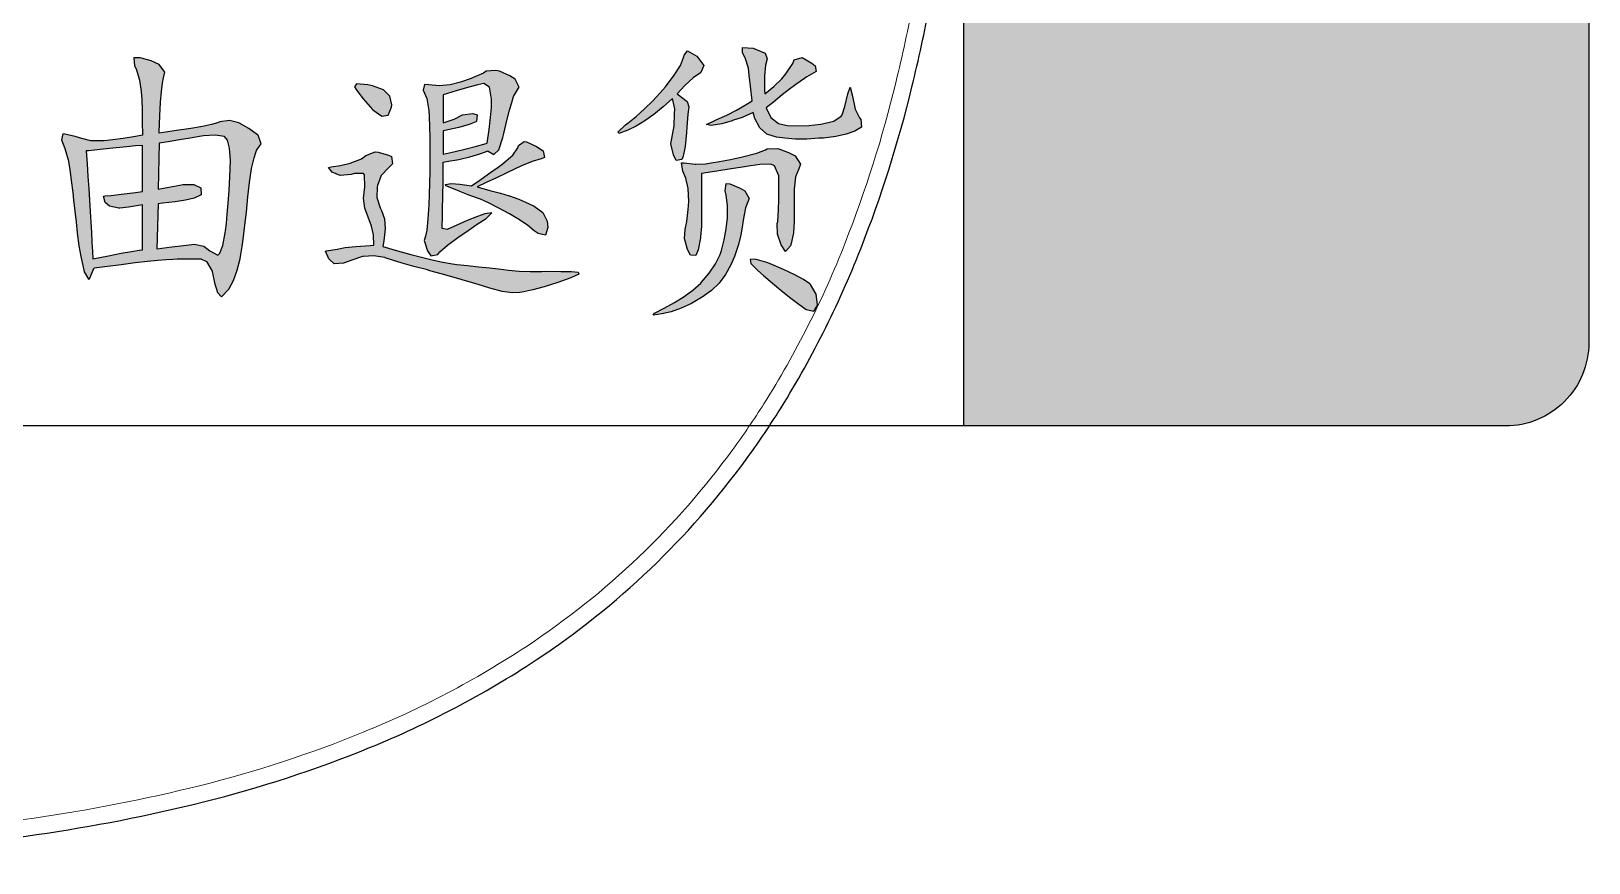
# Model space of a CAD drawing. Header units: millimetres. Extents: x 20905 to 43117, y -15595 to -5301.
# Drawn here: x 24938.07 to 24956.75, y -15145.88 to -15135.89 of the extents above; entities that cross this region are included whole.
import ezdxf

# ---------------------------------------------------------------- set-up
doc = ezdxf.new("R2010")
doc.units = ezdxf.units.MM
doc.header["$LTSCALE"] = 0.2
doc.layers.add('LENS', color=6, linetype='Continuous')
doc.layers.add('保护膜', color=3, linetype='Continuous')

msp = doc.modelspace()

# ---------------------------------------------------------------- hatches: boundary and pattern name
for points in [[(24956.7521, -15131.6331, 0.4142136), (24955.7521, -15130.6331), (24949.2521, -15130.6331), (24949.2521, -15140.6331), (24955.7521, -15140.6331, 0.4142136), (24956.7521, -15139.6331)], [(24945.1163, -15137.1227), (24945.1076, -15137.1016), (24945.1984, -15137.0194), (24945.2258, -15136.9983), (24945.3253, -15136.9174), (24945.4236, -15136.8291), (24945.5194, -15136.7358), (24945.6115, -15136.6362), (24945.675, -15136.5628), (24945.782, -15136.4234), (24945.8554, -15136.3065), (24945.894, -15136.2119), (24945.8989, -15136.1833), (24945.94, -15136.131), (24946.0532, -15136.197), (24946.1341, -15136.3077), (24946.0993, -15136.3911), (24946.0955, -15136.3936), (24946.0097, -15136.457), (24945.9101, -15136.5491), (24945.8156, -15136.6462), (24945.9363, -15136.7382), (24945.9549, -15136.8017), (24945.9437, -15136.8925), (24945.9313, -15137.0481), (24945.9276, -15137.1103), (24945.9114, -15137.2782), (24945.8865, -15137.3952), (24945.8716, -15137.4338), (24945.8031, -15137.4475), (24945.7733, -15137.3778), (24945.7409, -15137.2471), (24945.7583, -15137.1389), (24945.7783, -15137.0331), (24945.7857, -15136.8875), (24945.787, -15136.8291), (24945.7583, -15136.7034), (24945.6464, -15136.8042), (24945.5356, -15136.8938), (24945.4286, -15136.9697), (24945.3229, -15137.0344), (24945.2258, -15137.0817)], [(24947.845, -15137.1327), (24947.7193, -15137.16), (24947.5712, -15137.1775), (24947.514, -15137.1812), (24947.3696, -15137.1899), (24947.234, -15137.1911), (24947.1059, -15137.1812), (24947.0076, -15137.1663), (24946.8931, -15137.1314), (24946.806, -15137.0568), (24946.7475, -15136.9435), (24946.7276, -15136.8714), (24946.5957, -15136.9299), (24946.4788, -15136.9684), (24946.475, -15136.9697), (24946.3519, -15137.0058), (24946.2225, -15137.0257), (24946.1677, -15137.017), (24946.276, -15136.9622), (24946.2921, -15136.956), (24946.4103, -15136.905), (24946.5273, -15136.844), (24946.6455, -15136.7756), (24946.7139, -15136.7308), (24946.6965, -15136.5541), (24946.6816, -15136.4222), (24946.6716, -15136.3376), (24946.6331, -15136.2169), (24946.6007, -15136.1547), (24946.5995, -15136.0912), (24946.7276, -15136.0987), (24946.8707, -15136.1609), (24946.8956, -15136.2256), (24946.8744, -15136.3028), (24946.8657, -15136.4297), (24946.8657, -15136.6051), (24946.8682, -15136.6462), (24946.9777, -15136.5591), (24947.071, -15136.467), (24947.1208, -15136.4085), (24947.2029, -15136.2816), (24947.2191, -15136.2393), (24947.3174, -15136.2107), (24947.4319, -15136.2804), (24947.4717, -15136.3102), (24947.4854, -15136.3799), (24947.3721, -15136.4434), (24947.3448, -15136.4645), (24947.239, -15136.5367), (24947.1631, -15136.5902), (24947.0773, -15136.6611), (24946.9702, -15136.7469), (24946.8819, -15136.8154), (24946.9391, -15136.9323), (24947.0325, -15137.002), (24947.1345, -15137.0257), (24947.2651, -15137.0306), (24947.3983, -15137.0269), (24947.5339, -15137.0132), (24947.5414, -15137.012), (24947.6969, -15136.9746), (24947.784, -15136.9162), (24947.7939, -15136.9), (24947.8263, -15136.7992), (24947.8649, -15136.6462), (24947.8922, -15136.569), (24947.9209, -15136.6748), (24947.9532, -15136.8316), (24948.0017, -15136.9361), (24948.0191, -15136.956), (24948.0279, -15137.0456), (24947.9482, -15137.0966)], [(24942.3715, -15136.6748), (24942.3939, -15136.7793), (24942.3914, -15136.8067), (24942.3491, -15136.905), (24942.2744, -15136.9162), (24942.1674, -15136.839), (24942.1625, -15136.834), (24942.0492, -15136.7059), (24941.9746, -15136.6088), (24941.9472, -15136.564), (24941.9696, -15136.528), (24942.1065, -15136.5404), (24942.1625, -15136.5504), (24942.2944, -15136.5989)], [(24942.3143, -15138.2674), (24942.2981, -15138.4118), (24942.2844, -15138.4789), (24942.4611, -15138.53), (24942.6228, -15138.5735), (24942.7659, -15138.6121), (24942.8941, -15138.6419), (24943.0048, -15138.6668), (24943.0981, -15138.6842), (24943.1728, -15138.6942), (24943.301, -15138.7091), (24943.4316, -15138.7228), (24943.5635, -15138.7365), (24943.6717, -15138.7489), (24943.7937, -15138.7639), (24943.9206, -15138.7738), (24944.0537, -15138.7788), (24944.1931, -15138.7776), (24944.2379, -15138.7751), (24944.4195, -15138.7776), (24944.5502, -15138.7813), (24944.6286, -15138.7888), (24944.6348, -15138.8099), (24944.5402, -15138.8547), (24944.3859, -15138.9107), (24944.2205, -15138.963), (24944.0848, -15139.0003), (24943.9778, -15139.0239), (24943.9281, -15139.0314), (24943.836, -15139.0364), (24943.7165, -15139.0189), (24943.5672, -15138.9791), (24943.4826, -15138.9505), (24943.3619, -15138.9144), (24943.2387, -15138.8783), (24943.1131, -15138.8423), (24942.9837, -15138.8062), (24942.8505, -15138.7701), (24942.8232, -15138.7614), (24942.6564, -15138.7178), (24942.5158, -15138.678), (24942.4014, -15138.6444), (24942.3143, -15138.6146), (24942.3105, -15138.6133), (24942.1749, -15138.5909), (24942.0517, -15138.5984), (24942.0418, -15138.5996), (24941.9136, -15138.6444), (24941.8128, -15138.6805), (24941.7008, -15138.6892), (24941.6374, -15138.627), (24941.5988, -15138.5349), (24941.61, -15138.5324), (24941.7369, -15138.5125), (24941.7581, -15138.5063), (24941.834, -15138.4901), (24941.9597, -15138.4777), (24942.1351, -15138.4665), (24942.1762, -15138.4653), (24942.1737, -15138.3396), (24942.1488, -15138.2363), (24942.0679, -15138.0198), (24942.0555, -15137.9004), (24942.0679, -15137.7647), (24942.0654, -15137.6204), (24942.0555, -15137.603), (24941.9472, -15137.6042), (24941.9061, -15137.6154), (24941.7755, -15137.6279), (24941.6772, -15137.5893), (24941.6337, -15137.5296), (24941.6648, -15137.5221), (24941.7767, -15137.5084), (24941.8937, -15137.4811), (24942.0281, -15137.4263), (24942.0816, -15137.3865), (24942.1936, -15137.3442), (24942.2297, -15137.3467), (24942.3541, -15137.3828), (24942.3914, -15137.4002), (24942.4026, -15137.486), (24942.3516, -15137.5346), (24942.267, -15137.6266), (24942.2197, -15137.7486), (24942.216, -15137.7647), (24942.2135, -15137.8917), (24942.252, -15138.0136), (24942.2707, -15138.0472), (24942.3056, -15138.1455)], [(24944.2565, -15138.1766), (24944.264, -15138.25), (24944.2354, -15138.3421), (24944.1495, -15138.3247), (24944.1022, -15138.2898), (24944.0189, -15138.2251), (24943.9069, -15138.1492), (24943.8061, -15138.0883), (24943.6705, -15138.0136), (24943.5535, -15137.9551), (24943.4565, -15137.9128), (24943.3296, -15137.8655), (24943.2076, -15137.8182), (24943.1728, -15137.8046), (24943.0409, -15137.7511), (24943.0384, -15137.7374), (24943.1056, -15137.7237), (24943.2101, -15137.7312), (24943.3482, -15137.7511), (24943.4478, -15137.6839), (24943.5535, -15137.6092), (24943.668, -15137.5271), (24943.7116, -15137.4947), (24943.8434, -15137.3852), (24943.9069, -15137.2969), (24943.9144, -15137.2658), (24943.9791, -15137.2198), (24944.0077, -15137.2247), (24944.1271, -15137.2795), (24944.2105, -15137.333), (24944.2267, -15137.4114), (24944.1831, -15137.4276), (24944.0774, -15137.4587), (24943.9505, -15137.5122), (24943.8733, -15137.5482), (24943.7651, -15137.5993), (24943.6481, -15137.654), (24943.5249, -15137.7125), (24943.4154, -15137.7647), (24943.5697, -15137.8058), (24943.6966, -15137.8406), (24943.7999, -15137.8705), (24943.8061, -15137.8718), (24943.9156, -15137.9128), (24944.0425, -15137.9663), (24944.1022, -15137.9937), (24944.2043, -15138.0708)], [(24946.1067, -15138.2338), (24946.0968, -15138.362), (24946.0955, -15138.3744), (24946.0682, -15138.5188), (24946.0395, -15138.586), (24945.9748, -15138.5835), (24945.9413, -15138.515), (24945.9052, -15138.3831), (24945.9126, -15138.2761), (24945.9325, -15138.1778), (24945.9487, -15138.0347), (24945.9549, -15137.9389), (24945.9462, -15137.7847), (24945.9201, -15137.6577), (24945.8853, -15137.5744), (24945.8666, -15137.4761), (24945.8989, -15137.4761), (24946.0321, -15137.4898), (24946.0395, -15137.4898), (24946.1565, -15137.4885), (24946.2225, -15137.4761), (24946.3245, -15137.4611), (24946.4576, -15137.4363), (24946.6007, -15137.4052), (24946.7712, -15137.3604), (24946.8757, -15137.3193), (24946.8956, -15137.3069), (24947.02, -15137.3019), (24947.0362, -15137.3069), (24947.1519, -15137.3529), (24947.2328, -15137.3915), (24947.295, -15137.491), (24947.2751, -15137.5458), (24947.2353, -15137.6453), (24947.2191, -15137.7921), (24947.2191, -15137.827), (24947.2191, -15138.1778), (24947.2104, -15138.3135), (24947.1855, -15138.4429), (24947.1768, -15138.4727), (24947.1158, -15138.5387), (24947.0648, -15138.459), (24947.0213, -15138.3309), (24947.0175, -15138.204), (24947.0225, -15138.1778), (24947.0325, -15138.041), (24947.0362, -15137.9116), (24947.0362, -15137.7772), (24947.0362, -15137.6428), (24947.0362, -15137.6304), (24946.9852, -15137.5109), (24946.9379, -15137.4898), (24946.8072, -15137.4972), (24946.755, -15137.5035), (24946.6965, -15137.5122), (24946.5995, -15137.5271), (24946.4651, -15137.547), (24946.2934, -15137.5744), (24946.1092, -15137.6017), (24946.1092, -15138.0932)], [(24946.6007, -15138.2201), (24946.5796, -15138.3421), (24946.5472, -15138.4677), (24946.5024, -15138.5984), (24946.4601, -15138.6979), (24946.3979, -15138.8149), (24946.3195, -15138.9194), (24946.2262, -15139.009), (24946.1179, -15139.0861), (24946.1092, -15139.0911), (24945.9873, -15139.1633), (24945.8654, -15139.2193), (24945.7434, -15139.2616), (24945.6327, -15139.2877), (24945.5282, -15139.3051), (24945.5443, -15139.2778), (24945.6601, -15139.218), (24945.7857, -15139.1533), (24945.9002, -15139.0812), (24946.0047, -15139.0028), (24946.0993, -15138.9182), (24946.1092, -15138.9082), (24946.2001, -15138.8), (24946.2747, -15138.688), (24946.3307, -15138.5748), (24946.3481, -15138.5287), (24946.3817, -15138.3981), (24946.4041, -15138.2662), (24946.419, -15138.1355), (24946.4203, -15137.9875), (24946.4041, -15137.8618), (24946.3904, -15137.8133), (24946.4041, -15137.7237), (24946.4464, -15137.7287), (24946.5708, -15137.7784), (24946.6293, -15137.8133), (24946.6816, -15137.9053), (24946.6716, -15137.9253), (24946.6368, -15138.0161), (24946.6082, -15138.1654)], [(24946.7537, -15138.6332), (24946.8931, -15138.673), (24946.9242, -15138.6842), (24947.0909, -15138.7552), (24947.2266, -15138.8199), (24947.3323, -15138.8771), (24947.4057, -15138.9294), (24947.4157, -15138.9368), (24947.4829, -15139.0501), (24947.5003, -15139.1745), (24947.4991, -15139.1894), (24947.4555, -15139.2566), (24947.3634, -15139.2367), (24947.2614, -15139.1608), (24947.1619, -15139.0861), (24947.0611, -15139.0053), (24946.9578, -15138.9194), (24946.8508, -15138.8273), (24946.7836, -15138.7676), (24946.699, -15138.6818), (24946.6903, -15138.637)]]:
    msp.add_hatch(color=5).paths.add_polyline_path(points)
h = msp.add_hatch(color=5)
h.paths.add_polyline_path([(24939.4002, -15136.9846), (24939.3977, -15136.844), (24939.3928, -15136.7208), (24939.3878, -15136.6188), (24939.3679, -15136.4819), (24939.3306, -15136.36), (24939.3069, -15136.3077), (24939.2982, -15136.2169), (24939.3741, -15136.2144), (24939.5072, -15136.2505), (24939.603, -15136.2953), (24939.669, -15136.3861), (24939.6565, -15136.457), (24939.6416, -15136.5205), (24939.6292, -15136.6188), (24939.618, -15136.7482), (24939.6093, -15136.9112), (24939.603, -15137.1065), (24939.603, -15137.1177), (24939.8108, -15137.0891), (24939.9838, -15137.063), (24940.1231, -15137.0393), (24940.2289, -15137.0157), (24940.3011, -15136.9946), (24940.3309, -15136.9821), (24940.4454, -15136.9659), (24940.5599, -15136.9958), (24940.6793, -15137.0642), (24940.7813, -15137.1376), (24940.7888, -15137.1439), (24940.8274, -15137.2484), (24940.8025, -15137.2795), (24940.7701, -15137.3268), (24940.7403, -15137.4151), (24940.7117, -15137.5433), (24940.6868, -15137.7125), (24940.6669, -15137.8854), (24940.6482, -15138.0659), (24940.6308, -15138.2239), (24940.6146, -15138.362), (24940.5984, -15138.4789), (24940.5823, -15138.5748), (24940.5736, -15138.627), (24940.54, -15138.7639), (24940.4939, -15138.8858), (24940.4379, -15138.9916), (24940.3496, -15139.0824), (24940.3036, -15139.0314), (24940.2662, -15138.9144), (24940.2364, -15138.7776), (24940.2364, -15138.7751), (24940.1704, -15138.6594), (24940.102, -15138.627), (24939.8183, -15138.627), (24939.7648, -15138.6295), (24939.6877, -15138.6345), (24939.5869, -15138.6444), (24939.4624, -15138.6569), (24939.3156, -15138.673), (24939.1452, -15138.6942), (24938.9523, -15138.7178), (24938.8217, -15138.7353), (24938.7681, -15138.8672), (24938.7545, -15138.8696), (24938.7034, -15138.7838), (24938.6873, -15138.7079), (24938.6611, -15138.5996), (24938.6387, -15138.4702), (24938.6201, -15138.3197), (24938.6201, -15138.3172), (24938.6052, -15138.1865), (24938.5902, -15138.0547), (24938.5753, -15137.924), (24938.5653, -15137.8319), (24938.5479, -15137.6864), (24938.5293, -15137.5557), (24938.5118, -15137.4412), (24938.4708, -15137.3019), (24938.431, -15137.1986), (24938.4471, -15137.1289), (24938.4708, -15137.1302), (24938.5952, -15137.1576), (24938.6736, -15137.1849), (24938.7818, -15137.2111), (24938.9274, -15137.2123), (24938.9423, -15137.2111), (24939.0456, -15137.2011), (24939.17, -15137.1837), (24939.3169, -15137.1588), (24939.4015, -15137.1439)])
h.paths.add_polyline_path([(24939.6429, -15137.9613), (24939.7934, -15137.9427), (24939.9191, -15137.9228), (24940.0211, -15137.8991), (24940.1057, -15137.8593), (24940.102, -15137.7772), (24940.0199, -15137.7374), (24939.8855, -15137.7374), (24939.8494, -15137.7436), (24939.7188, -15137.7672), (24939.5894, -15137.7909), (24939.603, -15137.2384), (24939.7113, -15137.2223), (24939.8482, -15137.2011), (24939.9738, -15137.1787), (24940.0883, -15137.1576), (24940.1331, -15137.1513), (24940.2737, -15137.1439), (24940.3844, -15137.1576), (24940.4242, -15137.2036), (24940.4479, -15137.2994), (24940.4578, -15137.4462), (24940.4516, -15137.6428), (24940.4417, -15137.8058), (24940.4305, -15137.9601), (24940.4193, -15138.092), (24940.4093, -15138.2027), (24940.3981, -15138.2898), (24940.3944, -15138.3147), (24940.3658, -15138.4665), (24940.3309, -15138.5598), (24940.3073, -15138.5835), (24940.209, -15138.5324), (24940.1381, -15138.474), (24940.0211, -15138.4516), (24939.9925, -15138.4553), (24939.893, -15138.4677), (24939.7548, -15138.4839), (24939.5757, -15138.5063), (24939.5894, -15137.9663)])
h.paths.add_polyline_path([(24939.4015, -15137.8182), (24939.3194, -15137.8307), (24939.1489, -15137.8531), (24939.0282, -15137.868), (24938.956, -15137.8718), (24938.9349, -15137.8742), (24938.956, -15137.9526), (24939.0058, -15137.9937), (24939.1178, -15138.0198), (24939.1302, -15138.0198), (24939.2335, -15138.0086), (24939.4015, -15137.98), (24939.4015, -15138.5188), (24939.3617, -15138.5237), (24939.2696, -15138.5387), (24939.1464, -15138.5598), (24938.9934, -15138.5897), (24938.808, -15138.627), (24938.803, -15138.5387), (24938.7968, -15138.4267), (24938.7905, -15138.3097), (24938.7831, -15138.1865), (24938.7756, -15138.0584), (24938.7669, -15137.924), (24938.7582, -15137.7847), (24938.7482, -15137.6403), (24938.7383, -15137.4885), (24938.7271, -15137.333), (24938.7545, -15137.3305), (24938.9324, -15137.3106), (24939.0867, -15137.2944), (24939.2161, -15137.282), (24939.3206, -15137.272), (24939.4015, -15137.2658)])
h = msp.add_hatch(color=5)
h.paths.add_polyline_path([(24942.8456, -15137.0393), (24942.8418, -15136.9224), (24942.8368, -15136.8477), (24942.812, -15136.7022), (24942.7684, -15136.6051), (24942.7846, -15136.5367), (24942.8368, -15136.5379), (24942.9625, -15136.5504), (24943.0919, -15136.5379), (24943.2176, -15136.5068), (24943.3445, -15136.4633), (24943.3619, -15136.457), (24943.4938, -15136.3986), (24943.5237, -15136.3762), (24943.6357, -15136.3662), (24943.6854, -15136.3762), (24943.8086, -15136.4309), (24943.8733, -15136.4695), (24943.9218, -15136.5665), (24943.9144, -15136.5777), (24943.8546, -15136.6798), (24943.8335, -15136.7532), (24943.8061, -15136.844), (24943.7738, -15136.9672), (24943.7364, -15137.1227), (24943.7252, -15137.1712), (24943.6767, -15137.3205), (24943.6182, -15137.3753), (24943.551, -15137.3342), (24943.5498, -15137.333), (24943.4478, -15137.3691), (24943.3296, -15137.4027), (24943.1964, -15137.4338), (24943.0484, -15137.4611), (24943.011, -15137.4674), (24943.0073, -15137.6913), (24943.0036, -15137.878), (24943.0011, -15138.0285), (24942.9998, -15138.143), (24942.9986, -15138.2201), (24942.9974, -15138.2624), (24942.9974, -15138.2637), (24943.0558, -15138.2761), (24943.1728, -15138.2226), (24943.2985, -15138.1679), (24943.4204, -15138.1194), (24943.51, -15138.0883), (24943.5946, -15138.0758), (24943.5237, -15138.1418), (24943.4179, -15138.2127), (24943.3084, -15138.2873), (24943.1964, -15138.3632), (24943.1865, -15138.3707), (24943.0596, -15138.4653), (24942.97, -15138.5449), (24942.9439, -15138.5735), (24942.8617, -15138.5922), (24942.8232, -15138.5324), (24942.7809, -15138.4055), (24942.7958, -15138.357), (24942.8132, -15138.2824), (24942.8269, -15138.1492), (24942.8368, -15137.98), (24942.8418, -15137.8506), (24942.8456, -15137.72), (24942.848, -15137.5881), (24942.8493, -15137.4549), (24942.8493, -15137.3467), (24942.8493, -15137.1799)])
h.paths.add_polyline_path([(24943.0297, -15137.0866), (24943.1964, -15137.0518), (24943.3196, -15137.017), (24943.4017, -15136.9821), (24943.4104, -15136.9771), (24943.4154, -15136.9012), (24943.3669, -15136.8851), (24943.24, -15136.9012), (24943.1429, -15136.9498), (24943.011, -15136.9958), (24943.011, -15136.6586), (24943.1666, -15136.6113), (24943.3171, -15136.5678), (24943.4266, -15136.5379), (24943.4963, -15136.5242), (24943.566, -15136.569), (24943.5909, -15136.7121), (24943.5909, -15136.7146), (24943.5871, -15136.8129), (24943.5772, -15136.9323), (24943.5598, -15137.0742), (24943.5374, -15137.2384), (24943.5237, -15137.2422), (24943.408, -15137.2745), (24943.2835, -15137.3081), (24943.1516, -15137.3405), (24943.011, -15137.3728), (24943.011, -15137.0904)])

# ---------------------------------------------------------------- linework, layer by layer
at = {"color": 5}
msp.add_line((24949.2521, -15130.6331), (24949.2521, -15140.6331), dxfattribs=at)
for points in [[(24939.4015, -15137.1439), (24939.3169, -15137.1588), (24939.17, -15137.1837), (24939.0456, -15137.2011), (24938.9423, -15137.2111), (24938.9274, -15137.2123), (24938.7818, -15137.2111), (24938.6736, -15137.1849), (24938.5952, -15137.1576), (24938.4708, -15137.1302), (24938.4471, -15137.1289), (24938.431, -15137.1986), (24938.4708, -15137.3019), (24938.5118, -15137.4412), (24938.5293, -15137.5557), (24938.5479, -15137.6864), (24938.5653, -15137.8319), (24938.5753, -15137.924), (24938.5902, -15138.0547), (24938.6052, -15138.1865), (24938.6201, -15138.3172), (24938.6201, -15138.3197), (24938.6387, -15138.4702), (24938.6611, -15138.5996), (24938.6873, -15138.7079), (24938.7034, -15138.7838), (24938.7545, -15138.8696), (24938.7681, -15138.8672), (24938.8217, -15138.7353), (24938.9523, -15138.7178), (24939.1452, -15138.6942), (24939.3156, -15138.673), (24939.4624, -15138.6569), (24939.5869, -15138.6444), (24939.6877, -15138.6345), (24939.7648, -15138.6295), (24939.8183, -15138.627), (24940.102, -15138.627), (24940.1704, -15138.6594), (24940.2364, -15138.7751), (24940.2364, -15138.7776), (24940.2662, -15138.9144), (24940.3036, -15139.0314), (24940.3496, -15139.0824), (24940.4379, -15138.9916), (24940.4939, -15138.8858), (24940.54, -15138.7639), (24940.5736, -15138.627), (24940.5823, -15138.5748), (24940.5984, -15138.4789), (24940.6146, -15138.362), (24940.6308, -15138.2239), (24940.6482, -15138.0659), (24940.6669, -15137.8854), (24940.6868, -15137.7125), (24940.7117, -15137.5433), (24940.7403, -15137.4151), (24940.7701, -15137.3268), (24940.8025, -15137.2795), (24940.8274, -15137.2484), (24940.7888, -15137.1439), (24940.7813, -15137.1376), (24940.6793, -15137.0642), (24940.5599, -15136.9958), (24940.4454, -15136.9659), (24940.3309, -15136.9821), (24940.3011, -15136.9946), (24940.2289, -15137.0157), (24940.1231, -15137.0393), (24939.9838, -15137.063), (24939.8108, -15137.0891), (24939.603, -15137.1177), (24939.603, -15137.1065), (24939.6093, -15136.9112), (24939.618, -15136.7482), (24939.6292, -15136.6188), (24939.6416, -15136.5205), (24939.6565, -15136.457), (24939.669, -15136.3861), (24939.603, -15136.2953), (24939.5072, -15136.2505), (24939.3741, -15136.2144), (24939.2982, -15136.2169), (24939.3069, -15136.3077), (24939.3306, -15136.36), (24939.3679, -15136.4819), (24939.3878, -15136.6188), (24939.3928, -15136.7208), (24939.3977, -15136.844), (24939.4002, -15136.9846)], [(24945.1163, -15137.1227), (24945.1076, -15137.1016), (24945.1984, -15137.0194), (24945.2258, -15136.9983), (24945.3253, -15136.9174), (24945.4236, -15136.8291), (24945.5194, -15136.7358), (24945.6115, -15136.6362), (24945.675, -15136.5628), (24945.782, -15136.4234), (24945.8554, -15136.3065), (24945.894, -15136.2119), (24945.8989, -15136.1833), (24945.94, -15136.131), (24946.0532, -15136.197), (24946.1341, -15136.3077), (24946.0993, -15136.3911), (24946.0955, -15136.3936), (24946.0097, -15136.457), (24945.9101, -15136.5491), (24945.8156, -15136.6462), (24945.9363, -15136.7382), (24945.9549, -15136.8017), (24945.9437, -15136.8925), (24945.9313, -15137.0481), (24945.9276, -15137.1103), (24945.9114, -15137.2782), (24945.8865, -15137.3952), (24945.8716, -15137.4338), (24945.8031, -15137.4475), (24945.7733, -15137.3778), (24945.7409, -15137.2471), (24945.7583, -15137.1389), (24945.7783, -15137.0331), (24945.7857, -15136.8875), (24945.787, -15136.8291), (24945.7583, -15136.7034), (24945.6464, -15136.8042), (24945.5356, -15136.8938), (24945.4286, -15136.9697), (24945.3229, -15137.0344), (24945.2258, -15137.0817)], [(24947.845, -15137.1327), (24947.7193, -15137.16), (24947.5712, -15137.1775), (24947.514, -15137.1812), (24947.3696, -15137.1899), (24947.234, -15137.1911), (24947.1059, -15137.1812), (24947.0076, -15137.1663), (24946.8931, -15137.1314), (24946.806, -15137.0568), (24946.7475, -15136.9435), (24946.7276, -15136.8714), (24946.5957, -15136.9299), (24946.4788, -15136.9684), (24946.475, -15136.9697), (24946.3519, -15137.0058), (24946.2225, -15137.0257), (24946.1677, -15137.017), (24946.276, -15136.9622), (24946.2921, -15136.956), (24946.4103, -15136.905), (24946.5273, -15136.844), (24946.6455, -15136.7756), (24946.7139, -15136.7308), (24946.6965, -15136.5541), (24946.6816, -15136.4222), (24946.6716, -15136.3376), (24946.6331, -15136.2169), (24946.6007, -15136.1547), (24946.5995, -15136.0912), (24946.7276, -15136.0987), (24946.8707, -15136.1609), (24946.8956, -15136.2256), (24946.8744, -15136.3028), (24946.8657, -15136.4297), (24946.8657, -15136.6051), (24946.8682, -15136.6462), (24946.9777, -15136.5591), (24947.071, -15136.467), (24947.1208, -15136.4085), (24947.2029, -15136.2816), (24947.2191, -15136.2393), (24947.3174, -15136.2107), (24947.4319, -15136.2804), (24947.4717, -15136.3102), (24947.4854, -15136.3799), (24947.3721, -15136.4434), (24947.3448, -15136.4645), (24947.239, -15136.5367), (24947.1631, -15136.5902), (24947.0773, -15136.6611), (24946.9702, -15136.7469), (24946.8819, -15136.8154), (24946.9391, -15136.9323), (24947.0325, -15137.002), (24947.1345, -15137.0257), (24947.2651, -15137.0306), (24947.3983, -15137.0269), (24947.5339, -15137.0132), (24947.5414, -15137.012), (24947.6969, -15136.9746), (24947.784, -15136.9162), (24947.7939, -15136.9), (24947.8263, -15136.7992), (24947.8649, -15136.6462), (24947.8922, -15136.569), (24947.9209, -15136.6748), (24947.9532, -15136.8316), (24948.0017, -15136.9361), (24948.0191, -15136.956), (24948.0279, -15137.0456), (24947.9482, -15137.0966)], [(24942.8493, -15137.1799), (24942.8493, -15137.3467), (24942.8493, -15137.4549), (24942.848, -15137.5881), (24942.8456, -15137.72), (24942.8418, -15137.8506), (24942.8368, -15137.98), (24942.8269, -15138.1492), (24942.8132, -15138.2824), (24942.7958, -15138.357), (24942.7809, -15138.4055), (24942.8232, -15138.5324), (24942.8617, -15138.5922), (24942.9439, -15138.5735), (24942.97, -15138.5449), (24943.0596, -15138.4653), (24943.1865, -15138.3707), (24943.1964, -15138.3632), (24943.3084, -15138.2873), (24943.4179, -15138.2127), (24943.5237, -15138.1418), (24943.5946, -15138.0758), (24943.51, -15138.0883), (24943.4204, -15138.1194), (24943.2985, -15138.1679), (24943.1728, -15138.2226), (24943.0558, -15138.2761), (24942.9974, -15138.2637), (24942.9974, -15138.2624), (24942.9986, -15138.2201), (24942.9998, -15138.143), (24943.0011, -15138.0285), (24943.0036, -15137.878), (24943.0073, -15137.6913), (24943.011, -15137.4674), (24943.0484, -15137.4611), (24943.1964, -15137.4338), (24943.3296, -15137.4027), (24943.4478, -15137.3691), (24943.5498, -15137.333), (24943.551, -15137.3342), (24943.6182, -15137.3753), (24943.6767, -15137.3205), (24943.7252, -15137.1712), (24943.7364, -15137.1227), (24943.7738, -15136.9672), (24943.8061, -15136.844), (24943.8335, -15136.7532), (24943.8546, -15136.6798), (24943.9144, -15136.5777), (24943.9218, -15136.5665), (24943.8733, -15136.4695), (24943.8086, -15136.4309), (24943.6854, -15136.3762), (24943.6357, -15136.3662), (24943.5237, -15136.3762), (24943.4938, -15136.3986), (24943.3619, -15136.457), (24943.3445, -15136.4633), (24943.2176, -15136.5068), (24943.0919, -15136.5379), (24942.9625, -15136.5504), (24942.8368, -15136.5379), (24942.7846, -15136.5367), (24942.7684, -15136.6051), (24942.812, -15136.7022), (24942.8368, -15136.8477), (24942.8418, -15136.9224), (24942.8456, -15137.0393)], [(24942.2944, -15136.5989), (24942.1625, -15136.5504), (24942.1065, -15136.5404), (24941.9696, -15136.528), (24941.9472, -15136.564), (24941.9746, -15136.6088), (24942.0492, -15136.7059), (24942.1625, -15136.834), (24942.1674, -15136.839), (24942.2744, -15136.9162), (24942.3491, -15136.905), (24942.3914, -15136.8067), (24942.3939, -15136.7793), (24942.3715, -15136.6748)], [(24943.011, -15137.0904), (24943.011, -15137.3728), (24943.1516, -15137.3405), (24943.2835, -15137.3081), (24943.408, -15137.2745), (24943.5237, -15137.2422), (24943.5374, -15137.2384), (24943.5598, -15137.0742), (24943.5772, -15136.9323), (24943.5871, -15136.8129), (24943.5909, -15136.7146), (24943.5909, -15136.7121), (24943.566, -15136.569), (24943.4963, -15136.5242), (24943.4266, -15136.5379), (24943.3171, -15136.5678), (24943.1666, -15136.6113), (24943.011, -15136.6586), (24943.011, -15136.9958), (24943.1429, -15136.9498), (24943.24, -15136.9012), (24943.3669, -15136.8851), (24943.4154, -15136.9012), (24943.4104, -15136.9771), (24943.4017, -15136.9821), (24943.3196, -15137.017), (24943.1964, -15137.0518), (24943.0297, -15137.0866)], [(24939.5894, -15137.9663), (24939.5757, -15138.5063), (24939.7548, -15138.4839), (24939.893, -15138.4677), (24939.9925, -15138.4553), (24940.0211, -15138.4516), (24940.1381, -15138.474), (24940.209, -15138.5324), (24940.3073, -15138.5835), (24940.3309, -15138.5598), (24940.3658, -15138.4665), (24940.3944, -15138.3147), (24940.3981, -15138.2898), (24940.4093, -15138.2027), (24940.4193, -15138.092), (24940.4305, -15137.9601), (24940.4417, -15137.8058), (24940.4516, -15137.6428), (24940.4578, -15137.4462), (24940.4479, -15137.2994), (24940.4242, -15137.2036), (24940.3844, -15137.1576), (24940.2737, -15137.1439), (24940.1331, -15137.1513), (24940.0883, -15137.1576), (24939.9738, -15137.1787), (24939.8482, -15137.2011), (24939.7113, -15137.2223), (24939.603, -15137.2384), (24939.5894, -15137.7909), (24939.7188, -15137.7672), (24939.8494, -15137.7436), (24939.8855, -15137.7374), (24940.0199, -15137.7374), (24940.102, -15137.7772), (24940.1057, -15137.8593), (24940.0211, -15137.8991), (24939.9191, -15137.9228), (24939.7934, -15137.9427), (24939.6429, -15137.9613)], [(24939.4015, -15137.2658), (24939.3206, -15137.272), (24939.2161, -15137.282), (24939.0867, -15137.2944), (24938.9324, -15137.3106), (24938.7545, -15137.3305), (24938.7271, -15137.333), (24938.7383, -15137.4885), (24938.7482, -15137.6403), (24938.7582, -15137.7847), (24938.7669, -15137.924), (24938.7756, -15138.0584), (24938.7831, -15138.1865), (24938.7905, -15138.3097), (24938.7968, -15138.4267), (24938.803, -15138.5387), (24938.808, -15138.627), (24938.9934, -15138.5897), (24939.1464, -15138.5598), (24939.2696, -15138.5387), (24939.3617, -15138.5237), (24939.4015, -15138.5188), (24939.4015, -15137.98), (24939.2335, -15138.0086), (24939.1302, -15138.0198), (24939.1178, -15138.0198), (24939.0058, -15137.9937), (24938.956, -15137.9526), (24938.9349, -15137.8742), (24938.956, -15137.8718), (24939.0282, -15137.868), (24939.1489, -15137.8531), (24939.3194, -15137.8307), (24939.4015, -15137.8182)], [(24942.3143, -15138.2674), (24942.2981, -15138.4118), (24942.2844, -15138.4789), (24942.4611, -15138.53), (24942.6228, -15138.5735), (24942.7659, -15138.6121), (24942.8941, -15138.6419), (24943.0048, -15138.6668), (24943.0981, -15138.6842), (24943.1728, -15138.6942), (24943.301, -15138.7091), (24943.4316, -15138.7228), (24943.5635, -15138.7365), (24943.6717, -15138.7489), (24943.7937, -15138.7639), (24943.9206, -15138.7738), (24944.0537, -15138.7788), (24944.1931, -15138.7776), (24944.2379, -15138.7751), (24944.4195, -15138.7776), (24944.5502, -15138.7813), (24944.6286, -15138.7888), (24944.6348, -15138.8099), (24944.5402, -15138.8547), (24944.3859, -15138.9107), (24944.2205, -15138.963), (24944.0848, -15139.0003), (24943.9778, -15139.0239), (24943.9281, -15139.0314), (24943.836, -15139.0364), (24943.7165, -15139.0189), (24943.5672, -15138.9791), (24943.4826, -15138.9505), (24943.3619, -15138.9144), (24943.2387, -15138.8783), (24943.1131, -15138.8423), (24942.9837, -15138.8062), (24942.8505, -15138.7701), (24942.8232, -15138.7614), (24942.6564, -15138.7178), (24942.5158, -15138.678), (24942.4014, -15138.6444), (24942.3143, -15138.6146), (24942.3105, -15138.6133), (24942.1749, -15138.5909), (24942.0517, -15138.5984), (24942.0418, -15138.5996), (24941.9136, -15138.6444), (24941.8128, -15138.6805), (24941.7008, -15138.6892), (24941.6374, -15138.627), (24941.5988, -15138.5349), (24941.61, -15138.5324), (24941.7369, -15138.5125), (24941.7581, -15138.5063), (24941.834, -15138.4901), (24941.9597, -15138.4777), (24942.1351, -15138.4665), (24942.1762, -15138.4653), (24942.1737, -15138.3396), (24942.1488, -15138.2363), (24942.0679, -15138.0198), (24942.0555, -15137.9004), (24942.0679, -15137.7647), (24942.0654, -15137.6204), (24942.0555, -15137.603), (24941.9472, -15137.6042), (24941.9061, -15137.6154), (24941.7755, -15137.6279), (24941.6772, -15137.5893), (24941.6337, -15137.5296), (24941.6648, -15137.5221), (24941.7767, -15137.5084), (24941.8937, -15137.4811), (24942.0281, -15137.4263), (24942.0816, -15137.3865), (24942.1936, -15137.3442), (24942.2297, -15137.3467), (24942.3541, -15137.3828), (24942.3914, -15137.4002), (24942.4026, -15137.486), (24942.3516, -15137.5346), (24942.267, -15137.6266), (24942.2197, -15137.7486), (24942.216, -15137.7647), (24942.2135, -15137.8917), (24942.252, -15138.0136), (24942.2707, -15138.0472), (24942.3056, -15138.1455)], [(24944.2565, -15138.1766), (24944.264, -15138.25), (24944.2354, -15138.3421), (24944.1495, -15138.3247), (24944.1022, -15138.2898), (24944.0189, -15138.2251), (24943.9069, -15138.1492), (24943.8061, -15138.0883), (24943.6705, -15138.0136), (24943.5535, -15137.9551), (24943.4565, -15137.9128), (24943.3296, -15137.8655), (24943.2076, -15137.8182), (24943.1728, -15137.8046), (24943.0409, -15137.7511), (24943.0384, -15137.7374), (24943.1056, -15137.7237), (24943.2101, -15137.7312), (24943.3482, -15137.7511), (24943.4478, -15137.6839), (24943.5535, -15137.6092), (24943.668, -15137.5271), (24943.7116, -15137.4947), (24943.8434, -15137.3852), (24943.9069, -15137.2969), (24943.9144, -15137.2658), (24943.9791, -15137.2198), (24944.0077, -15137.2247), (24944.1271, -15137.2795), (24944.2105, -15137.333), (24944.2267, -15137.4114), (24944.1831, -15137.4276), (24944.0774, -15137.4587), (24943.9505, -15137.5122), (24943.8733, -15137.5482), (24943.7651, -15137.5993), (24943.6481, -15137.654), (24943.5249, -15137.7125), (24943.4154, -15137.7647), (24943.5697, -15137.8058), (24943.6966, -15137.8406), (24943.7999, -15137.8705), (24943.8061, -15137.8718), (24943.9156, -15137.9128), (24944.0425, -15137.9663), (24944.1022, -15137.9937), (24944.2043, -15138.0708)], [(24946.1067, -15138.2338), (24946.0968, -15138.362), (24946.0955, -15138.3744), (24946.0682, -15138.5188), (24946.0395, -15138.586), (24945.9748, -15138.5835), (24945.9413, -15138.515), (24945.9052, -15138.3831), (24945.9126, -15138.2761), (24945.9325, -15138.1778), (24945.9487, -15138.0347), (24945.9549, -15137.9389), (24945.9462, -15137.7847), (24945.9201, -15137.6577), (24945.8853, -15137.5744), (24945.8666, -15137.4761), (24945.8989, -15137.4761), (24946.0321, -15137.4898), (24946.0395, -15137.4898), (24946.1565, -15137.4885), (24946.2225, -15137.4761), (24946.3245, -15137.4611), (24946.4576, -15137.4363), (24946.6007, -15137.4052), (24946.7712, -15137.3604), (24946.8757, -15137.3193), (24946.8956, -15137.3069), (24947.02, -15137.3019), (24947.0362, -15137.3069), (24947.1519, -15137.3529), (24947.2328, -15137.3915), (24947.295, -15137.491), (24947.2751, -15137.5458), (24947.2353, -15137.6453), (24947.2191, -15137.7921), (24947.2191, -15137.827), (24947.2191, -15138.1778), (24947.2104, -15138.3135), (24947.1855, -15138.4429), (24947.1768, -15138.4727), (24947.1158, -15138.5387), (24947.0648, -15138.459), (24947.0213, -15138.3309), (24947.0175, -15138.204), (24947.0225, -15138.1778), (24947.0325, -15138.041), (24947.0362, -15137.9116), (24947.0362, -15137.7772), (24947.0362, -15137.6428), (24947.0362, -15137.6304), (24946.9852, -15137.5109), (24946.9379, -15137.4898), (24946.8072, -15137.4972), (24946.755, -15137.5035), (24946.6965, -15137.5122), (24946.5995, -15137.5271), (24946.4651, -15137.547), (24946.2934, -15137.5744), (24946.1092, -15137.6017), (24946.1092, -15138.0932)], [(24946.6007, -15138.2201), (24946.5796, -15138.3421), (24946.5472, -15138.4677), (24946.5024, -15138.5984), (24946.4601, -15138.6979), (24946.3979, -15138.8149), (24946.3195, -15138.9194), (24946.2262, -15139.009), (24946.1179, -15139.0861), (24946.1092, -15139.0911), (24945.9873, -15139.1633), (24945.8654, -15139.2193), (24945.7434, -15139.2616), (24945.6327, -15139.2877), (24945.5282, -15139.3051), (24945.5443, -15139.2778), (24945.6601, -15139.218), (24945.7857, -15139.1533), (24945.9002, -15139.0812), (24946.0047, -15139.0028), (24946.0993, -15138.9182), (24946.1092, -15138.9082), (24946.2001, -15138.8), (24946.2747, -15138.688), (24946.3307, -15138.5748), (24946.3481, -15138.5287), (24946.3817, -15138.3981), (24946.4041, -15138.2662), (24946.419, -15138.1355), (24946.4203, -15137.9875), (24946.4041, -15137.8618), (24946.3904, -15137.8133), (24946.4041, -15137.7237), (24946.4464, -15137.7287), (24946.5708, -15137.7784), (24946.6293, -15137.8133), (24946.6816, -15137.9053), (24946.6716, -15137.9253), (24946.6368, -15138.0161), (24946.6082, -15138.1654)], [(24946.6903, -15138.637), (24946.699, -15138.6818), (24946.7836, -15138.7676), (24946.8508, -15138.8273), (24946.9578, -15138.9194), (24947.0611, -15139.0053), (24947.1619, -15139.0861), (24947.2614, -15139.1608), (24947.3634, -15139.2367), (24947.4555, -15139.2566), (24947.4991, -15139.1894), (24947.5003, -15139.1745), (24947.4829, -15139.0501), (24947.4157, -15138.9368), (24947.4057, -15138.9294), (24947.3323, -15138.8771), (24947.2266, -15138.8199), (24947.0909, -15138.7552), (24946.9242, -15138.6842), (24946.8931, -15138.673), (24946.7537, -15138.6332)]]:
    msp.add_lwpolyline(points, close=True, dxfattribs=at)
at = {"layer": 'LENS', "linetype": 'Continuous'}
msp.add_lwpolyline([(24722.697, -15145.8764), (24932.0033, -15145.8764), (24932.4589, -15145.875), (24932.9145, -15145.8713), (24933.3701, -15145.8653), (24933.8256, -15145.8569, 0.0128146), (24936.0986, -15145.755, 0.018299), (24938.132, -15145.5366, 0.0256892), (24940.1357, -15145.144, 0.0358007), (24942.1266, -15144.4935, 0.0492896), (24944.1251, -15143.441, 0.0894933), (24946.6438, -15141.0346, 0.0164075), (24947.0253, -15140.4741, 0.0470075), (24948.018, -15138.5076, 0.0341073), (24948.6322, -15136.5642, 0.0136319), (24948.8478, -15135.5663, 0.0246794), (24949.1793, -15133.0904, 0.0150803), (24949.3119, -15130.5917), (24949.3225, -15130.0793), (24949.3302, -15129.5668), (24949.335, -15129.0543), (24949.3368, -15128.5417), (24949.3368, -15005.2377)], format="xyb", dxfattribs=at)
at = {"layer": '保护膜', "color": 3, "lineweight": 0}
msp.add_lwpolyline([(24722.6973, -15145.6764), (24932.003, -15145.6764), (24932.4578, -15145.675), (24932.9123, -15145.6713), (24933.3669, -15145.6653), (24933.8219, -15145.657, 0.0128146), (24936.0846, -15145.5555, 0.0183004), (24938.1035, -15145.3386, 0.0256911), (24940.0873, -15144.95, 0.0358027), (24942.0511, -15144.3083, 0.0492922), (24944.0149, -15143.2741, 0.0894933), (24946.4822, -15140.9168, 0.0163994), (24946.8561, -15140.3674, 0.0470004), (24947.8318, -15138.4346, 0.0341109), (24948.4379, -15136.5169, 0.0136307), (24948.6512, -15135.5297, 0.0246764), (24948.9801, -15133.0737, 0.015079), (24949.112, -15130.5873), (24949.1226, -15130.0757), (24949.1302, -15129.5643), (24949.135, -15129.053), (24949.1368, -15128.5414), (24949.1368, -15005.238)], format="xyb", dxfattribs=at)
at = {"layer": '保护膜', "color": 0, "linetype": 'Continuous'}
msp.add_lwpolyline([(24927.7521, -15130.6331), (24955.7521, -15130.6331, -0.4142136), (24956.7521, -15131.6331), (24956.7521, -15139.6331, -0.4142136), (24955.7521, -15140.6331), (24927.7521, -15140.6331, -0.4142136), (24926.7521, -15139.6331), (24926.7521, -15131.6331, -0.4142136)], format="xyb", close=True, dxfattribs=at)

doc.saveas('drawing.dxf')
